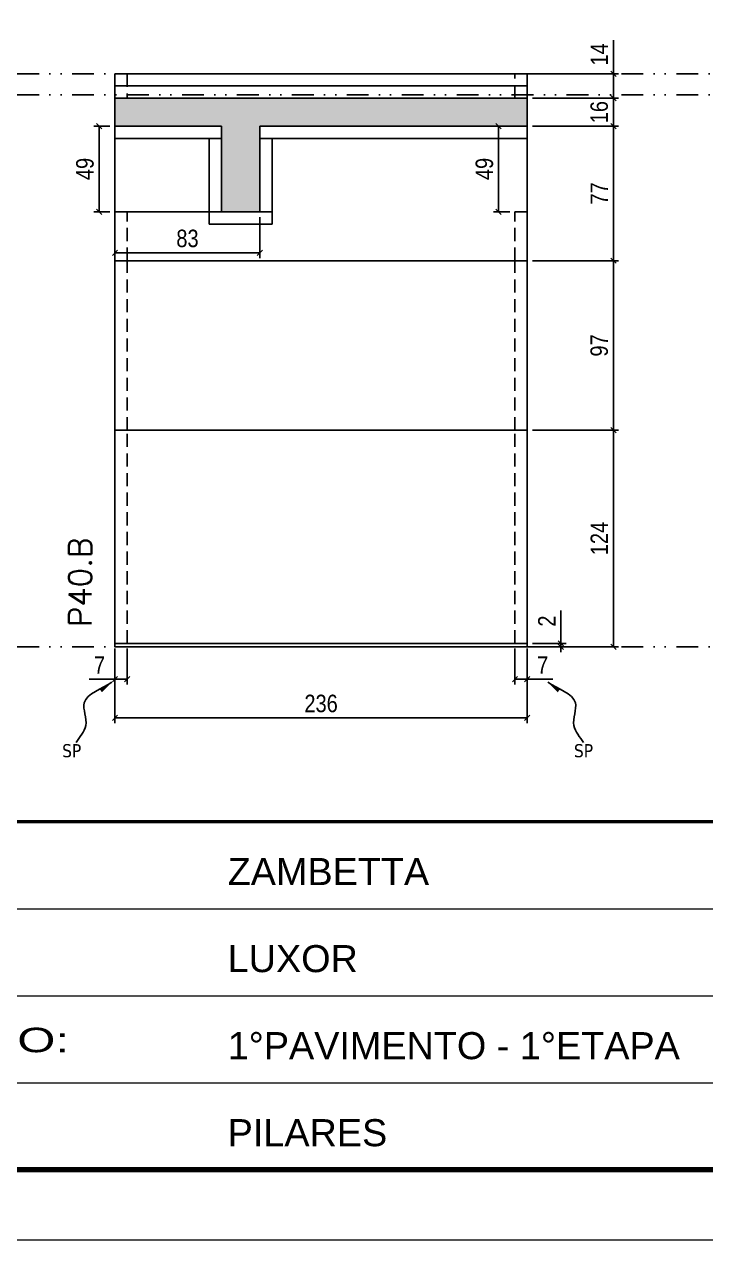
# Model space of a CAD drawing. Extents: x 14400 to 24104, y -21631 to 6985.
# Drawn here: x 19751 to 20141, y -4402 to -3707 of the extents above; entities that cross this region are included whole.
import ezdxf

# ---------------------------------------------------------------- set-up
doc = ezdxf.new("R2010")
doc.units = 0
for name, pattern in [('CONTINUO', [0]), ('DASHED', [0.75, 0.5, -0.25]), ('DIVIDE2', [0.625, 0.25, -0.125, 0, -0.125, 0, -0.125]), ('HIDDEN', [0.375, 0.25, -0.125])]:
    doc.linetypes.add(name, pattern=pattern)
for name, color, linetype in [('COTA', 241, 'Continuous'), ('Nível', 160, 'Continuous'), ('Painéis', 200, 'Continuous'), ('SARR_2.2x7', 40, 'Continuous'), ('texto', 7, 'Continuous')]:
    doc.layers.add(name, color=color, linetype=linetype)
for name, color, linetype, lineweight in [('Folhas', 255, 'Continuous', 9), ('SARRAFO DE PRESSAO', 251, 'DASHED', 9), ('Texto Seção', 7, 'Continuous', 15)]:
    doc.layers.add(name, color=color, linetype=linetype, lineweight=lineweight)
doc.styles.add('ARIAL', font='arial.ttf')
doc.styles.add('COTA TECNICA', font='techl___.ttf', dxfattribs={"height": 10})
doc.styles.add('COTA TECNICA-50', font='techl___.ttf', dxfattribs={"height": 10})
doc.styles.add('REGUA-120', font='ROMANS.shx', dxfattribs={"height": 15})
doc.styles.get("Standard").update_dxf_attribs({"font": 'arial.ttf'})
doc.styles.add('Tecnologia', font='')
doc.styles.get('Tecnologia').set_extended_font_data('Forgotten Futurist')
doc.dimstyles.new('COTA PAINEL-50', dxfattribs={"dimtxt": 10, "dimasz": 3, "dimexe": 3, "dimexo": 3, "dimgap": 3, "dimtad": 1, "dimdec": 1, "dimzin": 12, "dimdsep": 46, "dimtxsty": 'COTA TECNICA-50', "dimblk1": 'OBLIQUE', "dimblk2": 'OBLIQUE', "dimsah": 1, "dimcen": 0.9, "dimclrd": 4, "dimclre": 4, "dimclrt": 240, "dimadec": 1, "dimazin": 3, "dimtfac": 1, "dimtdec": 1, "dimtmove": 0, "dimatfit": 3, "dimfxl": 1, "dimtolj": 1, "dimtzin": 12, "dimarcsym": 0})
doc.dimstyles.new('PAINEL', dxfattribs={"dimtxt": 10, "dimasz": 3, "dimexe": 3, "dimexo": 3, "dimgap": 3, "dimtad": 1, "dimdec": 1, "dimzin": 12, "dimdsep": 46, "dimtxsty": 'COTA TECNICA', "dimblk1": 'OBLIQUE', "dimblk2": 'OBLIQUE', "dimsah": 1, "dimcen": 0.9, "dimclrd": 4, "dimclre": 4, "dimclrt": 240, "dimadec": 1, "dimazin": 3, "dimtfac": 1, "dimtdec": 1, "dimtmove": 0, "dimatfit": 3, "dimfxl": 1, "dimtolj": 1, "dimtzin": 12, "dimarcsym": 0})
doc.dimstyles.get("Standard").update_dxf_attribs({"dimtxt": 0.18, "dimasz": 0.18, "dimexe": 0.18, "dimexo": 0.0625, "dimgap": 0.09, "dimtad": 0, "dimtih": 1, "dimtoh": 1, "dimdec": 4, "dimzin": 0, "dimdsep": 46, "dimtxsty": 'Standard', "dimcen": 0.09, "dimadec": 0, "dimazin": 0, "dimtfac": 1, "dimtdec": 4, "dimtofl": 0, "dimtmove": 0, "dimatfit": 3, "dimfxl": 1, "dimtolj": 1, "dimtzin": 0, "dimarcsym": 0})

# ---------------------------------------------------------------- blocks, each defined once
blk = doc.blocks.new('9999999999')
at = {"color": 30, "linetype": 'CONTINUO'}
for p, q in [((98564.56, 34379.64), (99583.98, 34379.64)), ((98564.56, 34329.83), (99487.98, 34329.83)), ((98564.56, 34280.02), (99487.98, 34280.02))]:
    blk.add_line(p, q, dxfattribs=at)
at = {"color": 30, "linetype": 'CONTINUO', "const_width": 2}
blk.add_lwpolyline([(99583.98, 34230.21), (99583.98, 34414.45, 0.414214), (99568.98, 34429.45), (98228.98, 34429.45, 0.414214), (98213.98, 34414.45), (98213.98, 34245.21, 0.414214), (98228.98, 34230.21), (99583.98, 34230.21)], format="xyb", dxfattribs=at)
at = {"layer": 'Folhas'}
blk.add_lwpolyline([(98138.98, 34190.21), (99623.98, 34190.21), (99623.98, 35240.21), (98138.98, 35240.21)], close=True, dxfattribs=at)
at = {"layer": 'Folhas', "color": 30, "const_width": 3}
blk.add_lwpolyline([(98213.98, 34230.21), (99583.98, 34230.21), (99583.98, 35200.21), (98213.98, 35200.21)], close=True, dxfattribs=at)
at = {"color": 7, "linetype": 'Continuous', "ltscale": 5, "style": 'ARIAL'}
for s, height, p in [('ZAMBETTA', 15.483, (98837.68, 34393.13)), ('LUXOR', 15.483, (98837.68, 34343.32)), ('1°PAVIMENTO - 1°ETAPA', 15.4829, (98837.68, 34293.51)), ('PILARES', 15.483, (98837.68, 34243.7))]:
    blk.add_text(s, height=height, dxfattribs=at).set_placement(p)
at = {"layer": 'Folhas', "color": 7, "style": 'Tecnologia', "width": 1.5}
blk.add_text('PAVIMENTO:', height=14, dxfattribs=at).set_placement((98573.65, 34297.5))
blk = doc.blocks.new('_Oblique')
at = {"color": 0, "linetype": 'ByBlock', "lineweight": -2}
blk.add_line((-0.5, -0.5), (0.5, 0.5), dxfattribs=at)
blk = doc.blocks.new('*D2026')
at = {"layer": 'COTA', "color": 4, "lineweight": -2, "transparency": 16777216}
for p, q in [((19802.64, -4064.17), (19802.64, -4106.84)), ((20038.64, -4064.17), (20038.64, -4106.84)), ((20038.64, -4103.84), (19802.64, -4103.84))]:
    blk.add_line(p, q, dxfattribs=at)
at = {"layer": 'Defpoints', "color": 0, "transparency": 16777216}
for p in [(19802.64, -4061.17), (20038.64, -4061.17), (19802.64, -4103.84)]:
    blk.add_point(p, dxfattribs=at)
at = {"layer": 'COTA', "color": 4, "lineweight": -2, "transparency": 16777216, "xscale": 3, "yscale": 3, "zscale": 3, "rotation": 180}
blk.add_blockref('_Oblique', (19802.64, -4103.84), dxfattribs=at)
at = {"layer": 'COTA', "color": 4, "lineweight": -2, "transparency": 16777216, "xscale": 3, "yscale": 3, "zscale": 3}
blk.add_blockref('_Oblique', (20038.64, -4103.84), dxfattribs=at)
at = {"layer": 'COTA', "color": 240, "transparency": 16777216, "insert": (19920.64, -4095.62), "char_height": 10, "attachment_point": 5, "style": 'COTA TECNICA'}
blk.add_mtext('\\A1;236', dxfattribs=at)
blk = doc.blocks.new('*D2027')
at = {"layer": 'COTA', "color": 4, "lineweight": -2, "transparency": 16777216}
for p, q in [((20031.64, -4064.17), (20031.64, -4084.68)), ((20038.64, -4066.17), (20038.64, -4084.68)), ((20031.64, -4081.68), (20038.64, -4081.68)), ((20038.64, -4081.68), (20053.37, -4081.68))]:
    blk.add_line(p, q, dxfattribs=at)
at = {"layer": 'Defpoints', "color": 0, "transparency": 16777216}
for p in [(20031.64, -4061.17), (20038.64, -4063.17), (20038.64, -4081.68)]:
    blk.add_point(p, dxfattribs=at)
at = {"layer": 'COTA', "color": 4, "lineweight": -2, "transparency": 16777216, "xscale": 3, "yscale": 3, "zscale": 3, "rotation": 180}
blk.add_blockref('_Oblique', (20031.64, -4081.68), dxfattribs=at)
at = {"layer": 'COTA', "color": 4, "lineweight": -2, "transparency": 16777216, "xscale": 3, "yscale": 3, "zscale": 3}
blk.add_blockref('_Oblique', (20038.64, -4081.68), dxfattribs=at)
at = {"layer": 'COTA', "color": 240, "transparency": 16777216, "insert": (20047.5, -4073.6), "char_height": 10, "attachment_point": 5, "style": 'COTA TECNICA-50'}
blk.add_mtext('\\A1;7', dxfattribs=at)
blk = doc.blocks.new('*D2028')
at = {"layer": 'COTA', "color": 4, "lineweight": -2, "transparency": 16777216}
for p, q in [((19802.64, -4066.17), (19802.64, -4084.68)), ((19809.64, -4064.17), (19809.64, -4084.68)), ((19802.64, -4081.68), (19787.91, -4081.68)), ((19809.64, -4081.68), (19802.64, -4081.68))]:
    blk.add_line(p, q, dxfattribs=at)
at = {"layer": 'Defpoints', "color": 0, "transparency": 16777216}
for p in [(19809.64, -4061.17), (19802.64, -4063.17), (19802.64, -4081.68)]:
    blk.add_point(p, dxfattribs=at)
at = {"layer": 'COTA', "color": 4, "lineweight": -2, "transparency": 16777216, "xscale": 3, "yscale": 3, "zscale": 3, "rotation": 180}
blk.add_blockref('_Oblique', (19802.64, -4081.68), dxfattribs=at)
at = {"layer": 'COTA', "color": 4, "lineweight": -2, "transparency": 16777216, "xscale": 3, "yscale": 3, "zscale": 3}
blk.add_blockref('_Oblique', (19809.64, -4081.68), dxfattribs=at)
at = {"layer": 'COTA', "color": 240, "transparency": 16777216, "insert": (19793.77, -4073.6), "char_height": 10, "attachment_point": 5, "style": 'COTA TECNICA-50'}
blk.add_mtext('\\A1;7', dxfattribs=at)
blk = doc.blocks.new('*D2056')
at = {"layer": 'COTA', "color": 4, "linetype": 'ByBlock', "lineweight": -2, "transparency": 16777216}
for p, q in [((20041.64, -3939.17), (20091, -3939.17)), ((20088, -4063.17), (20088, -3939.17)), ((20041.64, -4063.17), (20091, -4063.17))]:
    blk.add_line(p, q, dxfattribs=at)
at = {"layer": 'Defpoints', "color": 0, "linetype": 'ByBlock', "transparency": 16777216}
for p in [(20038.64, -3939.17), (20088, -3939.17), (20038.64, -4063.17)]:
    blk.add_point(p, dxfattribs=at)
at = {"layer": 'COTA', "color": 4, "linetype": 'ByBlock', "lineweight": -2, "transparency": 16777216, "xscale": 3, "yscale": 3, "zscale": 3}
for p, rotation in [((20088, -3939.17), 90), ((20088, -4063.17), 270)]:
    blk.add_blockref('_Oblique', p, dxfattribs=dict(at, rotation=rotation))
at = {"layer": 'COTA', "color": 240, "linetype": 'ByBlock', "transparency": 16777216, "insert": (20079.93, -4001.17), "char_height": 10, "attachment_point": 5, "rotation": 90, "style": 'COTA TECNICA'}
blk.add_mtext('\\A1;124', dxfattribs=at)
blk = doc.blocks.new('*D2029')
at = {"layer": 'COTA', "color": 4, "lineweight": -2, "transparency": 16777216}
for p, q in [((20057.89, -4061.17), (20057.89, -4042.36)), ((20041.64, -4061.17), (20060.89, -4061.17)), ((20057.89, -4063.17), (20057.89, -4061.17)), ((20041.64, -4063.17), (20060.89, -4063.17)), ((20057.89, -4063.17), (20057.89, -4066.17))]:
    blk.add_line(p, q, dxfattribs=at)
at = {"layer": 'Defpoints', "color": 0, "transparency": 16777216}
for p in [(20038.64, -4061.17), (20038.64, -4063.17), (20057.89, -4063.17)]:
    blk.add_point(p, dxfattribs=at)
at = {"layer": 'COTA', "color": 4, "lineweight": -2, "transparency": 16777216, "xscale": 3, "yscale": 3, "zscale": 3}
for p, rotation in [((20057.89, -4061.17), 270), ((20057.89, -4063.17), 90)]:
    blk.add_blockref('_Oblique', p, dxfattribs=dict(at, rotation=rotation))
at = {"layer": 'COTA', "color": 240, "transparency": 16777216, "insert": (20049.89, -4048.42), "char_height": 10, "attachment_point": 5, "rotation": 90, "style": 'COTA TECNICA-50'}
blk.add_mtext('\\A1;2', dxfattribs=at)
blk = doc.blocks.new('*D2057')
at = {"layer": 'COTA', "color": 4, "linetype": 'ByBlock', "lineweight": -2, "transparency": 16777216}
for p, q in [((20041.64, -3939.17), (20091, -3939.17)), ((20088, -4063.17), (20088, -3939.17)), ((20041.64, -4063.17), (20091, -4063.17))]:
    blk.add_line(p, q, dxfattribs=at)
at = {"layer": 'Defpoints', "color": 0, "linetype": 'ByBlock', "transparency": 16777216}
for p in [(20038.64, -3939.17), (20088, -3939.17), (20038.64, -4063.17)]:
    blk.add_point(p, dxfattribs=at)
at = {"layer": 'COTA', "color": 4, "linetype": 'ByBlock', "lineweight": -2, "transparency": 16777216, "xscale": 3, "yscale": 3, "zscale": 3}
for p, rotation in [((20088, -3939.17), 90), ((20088, -4063.17), 270)]:
    blk.add_blockref('_Oblique', p, dxfattribs=dict(at, rotation=rotation))
at = {"layer": 'COTA', "color": 240, "linetype": 'ByBlock', "transparency": 16777216, "insert": (20079.93, -4001.17), "char_height": 10, "attachment_point": 5, "rotation": 90, "style": 'COTA TECNICA'}
blk.add_mtext('\\A1;124', dxfattribs=at)
blk = doc.blocks.new('*D2058')
at = {"layer": 'COTA', "color": 4, "lineweight": -2, "transparency": 16777216}
for p, q in [((20041.64, -3842.17), (20091, -3842.17)), ((20088, -3939.17), (20088, -3842.17)), ((20041.64, -3939.17), (20091, -3939.17))]:
    blk.add_line(p, q, dxfattribs=at)
at = {"layer": 'Defpoints', "color": 0, "transparency": 16777216}
for p in [(20038.64, -3842.17), (20088, -3842.17), (20038.64, -3939.17)]:
    blk.add_point(p, dxfattribs=at)
at = {"layer": 'COTA', "color": 4, "lineweight": -2, "transparency": 16777216, "xscale": 3, "yscale": 3, "zscale": 3}
for p, rotation in [((20088, -3842.17), 90), ((20088, -3939.17), 270)]:
    blk.add_blockref('_Oblique', p, dxfattribs=dict(at, rotation=rotation))
at = {"layer": 'COTA', "color": 240, "transparency": 16777216, "insert": (20079.9, -3890.67), "char_height": 10, "attachment_point": 5, "rotation": 90, "style": 'COTA TECNICA'}
blk.add_mtext('\\A1;97', dxfattribs=at)
blk = doc.blocks.new('*D2051')
at = {"layer": 'COTA', "color": 4, "lineweight": -2, "transparency": 16777216}
for p, q in [((20041.64, -3765.17), (20091, -3765.17)), ((20088, -3842.17), (20088, -3765.17)), ((20041.64, -3842.17), (20091, -3842.17))]:
    blk.add_line(p, q, dxfattribs=at)
at = {"layer": 'Defpoints', "color": 0, "transparency": 16777216}
for p in [(20038.64, -3765.17), (20088, -3765.17), (20038.64, -3842.17)]:
    blk.add_point(p, dxfattribs=at)
at = {"layer": 'COTA', "color": 4, "lineweight": -2, "transparency": 16777216, "xscale": 3, "yscale": 3, "zscale": 3}
for p, rotation in [((20088, -3765.17), 90), ((20088, -3842.17), 270)]:
    blk.add_blockref('_Oblique', p, dxfattribs=dict(at, rotation=rotation))
at = {"layer": 'COTA', "color": 240, "transparency": 16777216, "insert": (20079.93, -3803.67), "char_height": 10, "attachment_point": 5, "rotation": 90, "style": 'COTA TECNICA'}
blk.add_mtext('\\A1;77', dxfattribs=at)
blk = doc.blocks.new('*D2068')
at = {"layer": 'COTA', "color": 4, "lineweight": -2, "transparency": 16777216}
for p, q in [((20041.64, -3749.17), (20091, -3749.17)), ((20088, -3765.17), (20088, -3749.17)), ((20041.64, -3765.17), (20091, -3765.17))]:
    blk.add_line(p, q, dxfattribs=at)
at = {"layer": 'Defpoints', "color": 0, "transparency": 16777216}
for p in [(20038.64, -3749.17), (20088, -3749.17), (20038.64, -3765.17)]:
    blk.add_point(p, dxfattribs=at)
at = {"layer": 'COTA', "color": 4, "lineweight": -2, "transparency": 16777216, "xscale": 3, "yscale": 3, "zscale": 3}
for p, rotation in [((20088, -3749.17), 90), ((20088, -3765.17), 270)]:
    blk.add_blockref('_Oblique', p, dxfattribs=dict(at, rotation=rotation))
at = {"layer": 'COTA', "color": 240, "transparency": 16777216, "insert": (20079.9, -3757.17), "char_height": 10, "attachment_point": 5, "rotation": 90, "style": 'COTA TECNICA'}
blk.add_mtext('\\A1;16', dxfattribs=at)
blk = doc.blocks.new('*D2069')
at = {"layer": 'COTA', "color": 4, "lineweight": -2, "transparency": 16777216}
for p, q in [((20088, -3735.17), (20088, -3716.05)), ((20041.64, -3735.17), (20091, -3735.17)), ((20088, -3749.17), (20088, -3735.17)), ((20041.64, -3749.17), (20091, -3749.17))]:
    blk.add_line(p, q, dxfattribs=at)
at = {"layer": 'Defpoints', "color": 0, "transparency": 16777216}
for p in [(20038.64, -3735.17), (20088, -3735.17), (20038.64, -3749.17)]:
    blk.add_point(p, dxfattribs=at)
at = {"layer": 'COTA', "color": 4, "lineweight": -2, "transparency": 16777216, "xscale": 3, "yscale": 3, "zscale": 3}
for p, rotation in [((20088, -3735.17), 90), ((20088, -3749.17), 270)]:
    blk.add_blockref('_Oblique', p, dxfattribs=dict(at, rotation=rotation))
at = {"layer": 'COTA', "color": 240, "transparency": 16777216, "insert": (20079.93, -3724.11), "char_height": 10, "attachment_point": 5, "rotation": 90, "style": 'COTA TECNICA'}
blk.add_mtext('\\A1;14', dxfattribs=at)
blk = doc.blocks.new('*D2070')
at = {"layer": 'COTA', "color": 4, "lineweight": -2, "transparency": 16777216}
for p, q in [((20028.64, -3765.17), (20019.27, -3765.17)), ((20022.27, -3814.17), (20022.27, -3765.17)), ((20028.64, -3814.17), (20019.27, -3814.17))]:
    blk.add_line(p, q, dxfattribs=at)
at = {"layer": 'Defpoints', "color": 0, "transparency": 16777216}
for p in [(20022.27, -3765.17), (20031.64, -3765.17), (20031.64, -3814.17)]:
    blk.add_point(p, dxfattribs=at)
at = {"layer": 'COTA', "color": 4, "lineweight": -2, "transparency": 16777216, "xscale": 3, "yscale": 3, "zscale": 3}
for p, rotation in [((20022.27, -3765.17), 90), ((20022.27, -3814.17), 270)]:
    blk.add_blockref('_Oblique', p, dxfattribs=dict(at, rotation=rotation))
at = {"layer": 'COTA', "color": 240, "transparency": 16777216, "insert": (20014.17, -3789.67), "char_height": 10, "attachment_point": 5, "rotation": 90, "style": 'COTA TECNICA'}
blk.add_mtext('\\A1;49', dxfattribs=at)
blk = doc.blocks.new('*D2071')
at = {"layer": 'COTA', "color": 4, "lineweight": -2, "transparency": 16777216}
for p, q in [((19802.64, -3817.17), (19802.64, -3840.72)), ((19885.64, -3817.17), (19885.64, -3840.72)), ((19885.64, -3837.72), (19802.64, -3837.72))]:
    blk.add_line(p, q, dxfattribs=at)
at = {"layer": 'Defpoints', "color": 0, "transparency": 16777216}
for p in [(19802.64, -3814.17), (19885.64, -3814.17), (19802.64, -3837.72)]:
    blk.add_point(p, dxfattribs=at)
at = {"layer": 'COTA', "color": 4, "lineweight": -2, "transparency": 16777216, "xscale": 3, "yscale": 3, "zscale": 3, "rotation": 180}
blk.add_blockref('_Oblique', (19802.64, -3837.72), dxfattribs=at)
at = {"layer": 'COTA', "color": 4, "lineweight": -2, "transparency": 16777216, "xscale": 3, "yscale": 3, "zscale": 3}
blk.add_blockref('_Oblique', (19885.64, -3837.72), dxfattribs=at)
at = {"layer": 'COTA', "color": 240, "transparency": 16777216, "insert": (19844.14, -3829.48), "char_height": 10, "attachment_point": 5, "style": 'COTA TECNICA'}
blk.add_mtext('\\A1;83', dxfattribs=at)
blk = doc.blocks.new('*D2072')
at = {"layer": 'COTA', "color": 4, "lineweight": -2, "transparency": 16777216}
for p, q in [((19799.64, -3765.17), (19790.59, -3765.17)), ((19793.59, -3814.17), (19793.59, -3765.17)), ((19799.64, -3814.17), (19790.59, -3814.17))]:
    blk.add_line(p, q, dxfattribs=at)
at = {"layer": 'Defpoints', "color": 0, "transparency": 16777216}
for p in [(19793.59, -3765.17), (19802.64, -3765.17), (19802.64, -3814.17)]:
    blk.add_point(p, dxfattribs=at)
at = {"layer": 'COTA', "color": 4, "lineweight": -2, "transparency": 16777216, "xscale": 3, "yscale": 3, "zscale": 3}
for p, rotation in [((19793.59, -3765.17), 90), ((19793.59, -3814.17), 270)]:
    blk.add_blockref('_Oblique', p, dxfattribs=dict(at, rotation=rotation))
at = {"layer": 'COTA', "color": 240, "transparency": 16777216, "insert": (19785.49, -3789.67), "char_height": 10, "attachment_point": 5, "rotation": 90, "style": 'COTA TECNICA'}
blk.add_mtext('\\A1;49', dxfattribs=at)

msp = doc.modelspace()

# ---------------------------------------------------------------- hatches: boundary and pattern name
at = {"layer": 'COTA'}
h = msp.add_hatch(dxfattribs=at)
h.set_pattern_fill('AR-CONC', color=256, scale=0.03)
h.set_pattern_definition([(50, (3141.2435, 1148.575), (5.4655401, -0.4781726), [0.5715, -6.2865]), (355, (3141.2435, 1148.575), (-1.0573026, 5.7317054), [0.4572, -5.0292175]), (100.451445, (3141.699, 1148.535), (4.4082374, 5.2535326), [0.4857003, -5.3427073]), (46.1842, (3141.2435, 1150.099), (8.1323712, -1.2612698), [0.85725, -9.42975]), (96.63556, (3141.921, 1149.994), (7.122124, 7.4227837), [0.7285507, -8.0140682]), (351.18415, (3141.2435, 1150.099), (7.122124, 7.4227837), [0.685799, -7.543792]), (21, (3142.0055, 1149.718), (4.5484317, -3.067956), [0.5715, -6.2865]), (326, (3142.0055, 1149.718), (1.8540609, 5.525639), [0.4572, -5.0292]), (71.451445, (3142.3846, 1149.4624), (6.4024926, 2.457683), [0.4857003, -5.3426981]), (37.5, (3141.2435, 1148.5751), (0.0926581, 2.53665117), [0, -4.96824, 0, -5.1054, 0, -5.04825]), (7.5, (3141.2435, 1148.575), (2.00458988, 3.00541724), [0, -2.91084, 0, -4.85394, 0, -1.92405]), (327.5, (3139.5443, 1148.5751), (4.06771786, -0.17186232), [0, -1.905, 0, -5.9436, 0, -7.8867]), (317.5, (3138.7823, 1148.575), (4.44387544, 0.7627947), [0, -2.4765, 0, -3.94716, 0, -5.6007])])
h.paths.add_polyline_path([(19863.64, -3814.17), (19885.64, -3814.17), (19885.64, -3765.17), (20038.64, -3765.17), (20038.64, -3749.17), (19802.64, -3749.17), (19802.64, -3765.17), (19863.64, -3765.17)])

# ---------------------------------------------------------------- linework, layer by layer
for p, q in [((19802.64, -3765.17), (19802.64, -3749.17)), ((20038.64, -3765.17), (20038.64, -3749.17)), ((19856.64, -3814.17), (19856.64, -3821.17)), ((19885.64, -3814.17), (19892.64, -3814.17)), ((19892.64, -3814.17), (19892.64, -3821.17)), ((20031.64, -3814.17), (20038.64, -3814.17))]:
    msp.add_line(p, q, dxfattribs=at)
at = {"layer": 'Nível', "color": 4, "linetype": 'DIVIDE2', "ltscale": 50}
for p, q in [((19243.47, -3735.17), (20613.47, -3735.17)), ((19243.47, -3747.17), (20613.47, -3747.17)), ((19243.47, -4063.17), (20613.47, -4063.17)), ((19243.47, -4063.17), (20613.47, -4063.17))]:
    msp.add_line(p, q, dxfattribs=at)
at = {"layer": 'Painéis'}
for p, q in [((20038.64, -3735.17), (19802.64, -3735.17)), ((19802.64, -3735.17), (19802.64, -3749.17)), ((20038.64, -3749.17), (20038.64, -3735.17)), ((19802.64, -3749.17), (20038.64, -3749.17)), ((19802.64, -3765.17), (19802.64, -4061.17)), ((19802.64, -3765.17), (19863.64, -3765.17)), ((19863.64, -3765.17), (19863.64, -3814.17)), ((19885.64, -3765.17), (19885.64, -3814.17)), ((19885.64, -3765.17), (20038.64, -3765.17)), ((20038.64, -4061.17), (20038.64, -3765.17)), ((19802.64, -3814.17), (19885.64, -3814.17)), ((20038.64, -3842.17), (19802.64, -3842.17)), ((20038.64, -3939.17), (19802.64, -3939.17)), ((19802.64, -4061.17), (20038.64, -4061.17))]:
    msp.add_line(p, q, dxfattribs=at)
msp.add_lwpolyline([(20038.64, -4061.17), (19802.64, -4061.17), (19802.64, -4063.17), (20038.64, -4063.17)], close=True, dxfattribs=at)
at = {"layer": 'SARR_2.2x7', "linetype": 'HIDDEN', "ltscale": 30}
for p, q in [((19809.64, -3735.17), (19809.64, -3749.17)), ((20031.64, -3749.17), (20031.64, -3735.17)), ((19809.64, -3842.17), (19809.64, -3814.17)), ((20031.64, -3842.17), (20031.64, -3814.17)), ((19809.64, -3939.17), (19809.64, -3842.17)), ((20031.64, -3939.17), (20031.64, -3842.17)), ((19809.64, -4061.17), (19809.64, -3939.17)), ((20031.64, -4061.17), (20031.64, -3939.17))]:
    msp.add_line(p, q, dxfattribs=at)
at = {"layer": 'SARR_2.2x7'}
for p, q in [((20038.64, -3742.17), (19802.64, -3742.17)), ((19802.64, -3772.17), (19863.64, -3772.17)), ((19856.64, -3772.17), (19856.64, -3814.17)), ((19885.64, -3772.17), (20038.64, -3772.17)), ((19892.64, -3772.17), (19892.64, -3814.17)), ((19856.64, -3821.17), (19892.64, -3821.17))]:
    msp.add_line(p, q, dxfattribs=at)

# ---------------------------------------------------------------- block references
at = {"layer": 'SARRAFO DE PRESSAO', "color": 6, "linetype": 'ByBlock'}
msp.add_blockref('9999999999', (-78970.51, -38592.65), dxfattribs=at)

# ---------------------------------------------------------------- texts
at = {"layer": 'texto', "color": 0, "char_height": 7.5, "attachment_point": 5}
for insert in [(19777.86, -4122.66), (20070.88, -4122.66)]:
    msp.add_mtext('{\\fTahoma|b0|i0|c0|p34;\\C4;SP}', dxfattribs=dict(at, insert=insert))
at = {"layer": 'Texto Seção', "insert": (19789.17, -4051.91), "char_height": 13, "width": 285.3299, "attachment_point": 7, "rotation": 90, "style": 'REGUA-120'}
msp.add_mtext('\\pt26;P40.B', dxfattribs=at)

# ---------------------------------------------------------------- dimensions: what is measured, and where the dimension line sits
at = {"layer": 'COTA'}
for base, p1, p2, angle, dimstyle, picture, middle in [((20088, -3735.17), (20038.64, -3749.17), (20038.64, -3735.17), 90, 'PAINEL', '*D2069', (20079.93, -3724.11)), ((19793.59, -3765.17), (19802.64, -3814.17), (19802.64, -3765.17), 90, 'PAINEL', '*D2072', (19785.49, -3789.67)), ((20022.27, -3765.17), (20031.64, -3814.17), (20031.64, -3765.17), 90, 'PAINEL', '*D2070', (20014.17, -3789.67)), ((20088, -3765.17), (20038.64, -3842.17), (20038.64, -3765.17), 90, 'PAINEL', '*D2051', (20079.93, -3803.67)), ((20088, -3842.17), (20038.64, -3939.17), (20038.64, -3842.17), 90, 'PAINEL', '*D2058', (20079.9, -3890.67)), ((19802.64, -4081.68), (19809.64, -4061.17), (19802.64, -4063.17), 180, 'COTA PAINEL-50', '*D2028', (19793.77, -4073.6))]:
    dim = msp.add_linear_dim(base=base, p1=p1, p2=p2, angle=angle, dimstyle=dimstyle, dxfattribs=at)
    dim.commit()
    dim.dimension.update_dxf_attribs({"geometry": picture, "text_midpoint": middle})
for base, p1, p2, dimstyle, picture, middle in [((20088, -3749.17), (20038.64, -3765.17), (20038.64, -3749.17), 'PAINEL', '*D2068', (20088, -3757.17)), ((20057.89, -4063.17), (20038.64, -4061.17), (20038.64, -4063.17), 'COTA PAINEL-50', '*D2029', (20057.89, -4048.42))]:
    dim = msp.add_linear_dim(base=base, p1=p1, p2=p2, angle=90, dimstyle=dimstyle, dxfattribs=at)
    dim.commit()
    dim.dimension.update_dxf_attribs({"geometry": picture, "text_midpoint": middle, "dimtype": 160})
for base, p1, p2, dimstyle, picture, middle in [((19802.64, -3837.72), (19885.64, -3814.17), (19802.64, -3814.17), 'PAINEL', '*D2071', (19844.14, -3829.48)), ((20038.64, -4081.68), (20031.64, -4061.17), (20038.64, -4063.17), 'COTA PAINEL-50', '*D2027', (20047.5, -4073.6))]:
    dim = msp.add_linear_dim(base=base, p1=p1, p2=p2, dimstyle=dimstyle, dxfattribs=at)
    dim.commit()
    dim.dimension.update_dxf_attribs({"geometry": picture, "text_midpoint": middle})
at = {"layer": 'COTA', "linetype": 'ByBlock'}
for picture in ['*D2056', '*D2057']:
    dim = msp.add_aligned_dim(p1=(20038.64, -4063.17), p2=(20038.64, -3939.17), distance=-49.37, dimstyle='PAINEL', dxfattribs=at)
    dim.commit()
    dim.dimension.update_dxf_attribs({"geometry": picture, "text_midpoint": (20079.93, -4001.17)})
at = {"layer": 'COTA'}
dim = msp.add_linear_dim(base=(19802.64, -4103.84), p1=(20038.64, -4061.17), p2=(19802.64, -4061.17), angle=180, dimstyle='PAINEL', override={"dimarcsym": 2}, dxfattribs=at)
dim.commit()
dim.dimension.update_dxf_attribs({"geometry": '*D2026', "text_midpoint": (19920.64, -4095.62)})

# ---------------------------------------------------------------- leaders
at = {"layer": 'COTA', "path_type": 1}
for points in [[(19800.81, -4083.35), (19785.02, -4095.18), (19785.95, -4108.19), (19780.39, -4117.97)], [(20050.47, -4083.35), (20066.25, -4095.18), (20065.33, -4108.19), (20070.88, -4117.97)]]:
    msp.add_leader(points, dimstyle='Standard', override={"dimasz": 8}, dxfattribs=at)

doc.saveas('drawing.dxf')
